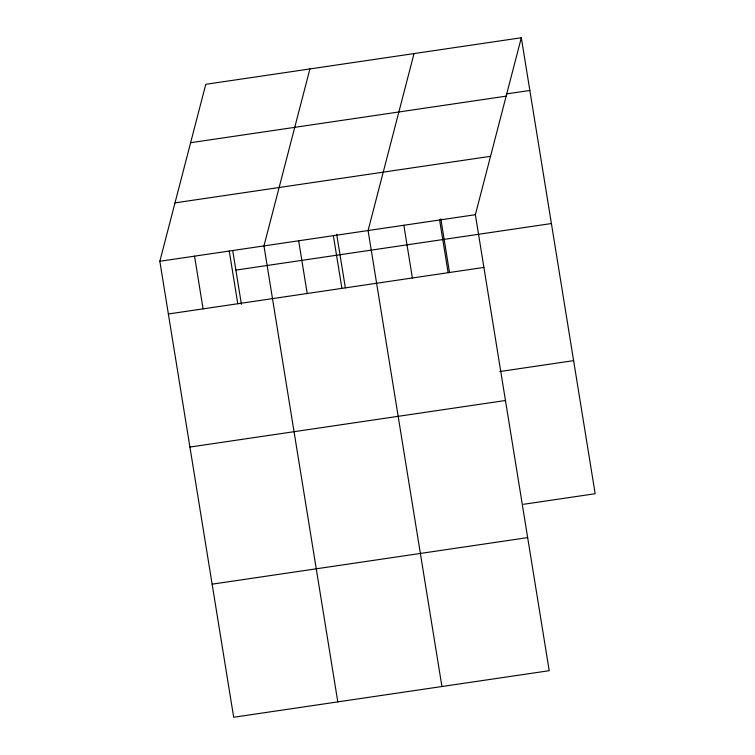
<?xml version="1.0" encoding="UTF-8"?>
<svg xmlns="http://www.w3.org/2000/svg" width="755" height="755" viewBox="0 0 755 755"><rect width="100%" height="100%" fill="white"/><g stroke="black" fill="none" stroke-linecap="round" stroke-linejoin="round"><path stroke-width="1.13" d="M521.318 37.75L475.367 214.713L549.215 670.695L233.682 717.25L159.834 261.277L205.785 84.305L521.318 37.75L595.166 493.723L523.649 504.283M309.909 68.941L263.957 245.913L337.806 701.886M414.033 53.577L368.081 230.549L441.93 686.522M506.784 93.865L529.859 90.458M190.619 142.704L506.152 96.149M174.99 202.878L490.533 156.313M159.834 261.277L475.367 214.713M235.871 270.101L551.414 223.537M168.365 313.986L483.898 267.421M499.791 371.545L573.621 360.645M189.92 447.064L505.454 400.499M212.127 584.172L527.66 537.617M440.816 218.893L449.499 272.498M439.608 219.988L448.14 272.706M403.84 225.273L412.381 277.982M336.683 234.258L345.365 287.863M333.37 235.664L341.911 288.372M298.669 240.788L307.2 293.497M232.748 250.764L241.43 304.378M229.246 251.028L237.787 303.736M194.535 256.153L203.076 308.861"/></g></svg>
